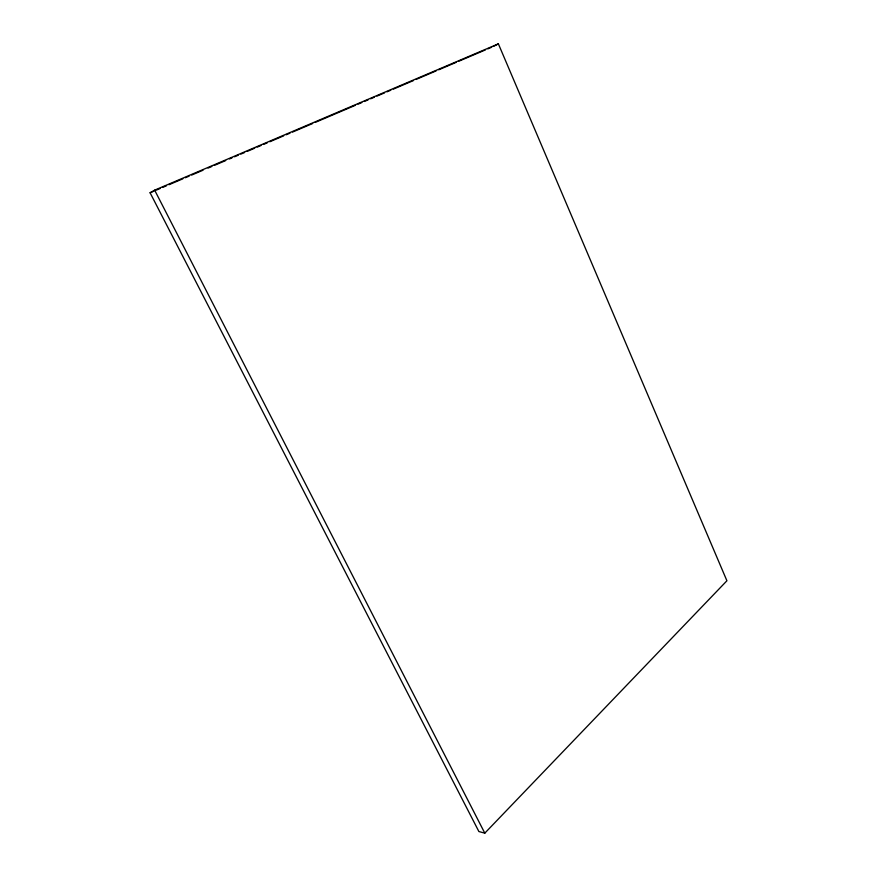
<?xml version="1.0" encoding="UTF-8"?>
<svg xmlns="http://www.w3.org/2000/svg" width="877" height="877" viewBox="0 0 877 877"><rect width="100%" height="100%" fill="white"/><g stroke="black" fill="none" stroke-linecap="round" stroke-linejoin="round"><path stroke-width="1.32" d="M484.806 833.15L726.912 580.771L498.377 43.85L154.648 190.156L150.088 192.776L478.886 831.539L484.806 833.15L154.648 190.156M493.992 46.141L498.377 43.85M150.088 192.776L153.87 191.164M156.391 190.09L160.173 188.478M162.694 187.404L166.477 185.792M168.998 184.718L182.855 178.809M185.376 177.735L189.158 176.124M191.679 175.049L203.025 170.215M208.068 168.077L211.85 166.466M214.372 165.391L225.707 160.557M229.489 158.945L232.01 157.871M234.532 156.797L238.314 155.185M240.835 154.111L244.617 152.499M247.139 151.425L254.703 148.202M257.213 147.128L260.995 145.516M263.517 144.442L267.299 142.83M269.82 141.756L283.688 135.847M286.209 134.773L289.991 133.161M292.512 132.087L312.672 123.504M315.194 122.429L355.525 105.24M358.046 104.166L361.828 102.554M364.35 101.48L368.132 99.868M370.653 98.794L374.424 97.183M376.946 96.108L384.51 92.896M387.031 91.822L390.813 90.21M393.334 89.136L413.495 80.541M416.016 79.467L436.187 70.873M438.708 69.798L456.347 62.278M458.868 61.204L485.343 49.934M487.864 48.86L491.635 47.248"/></g></svg>
